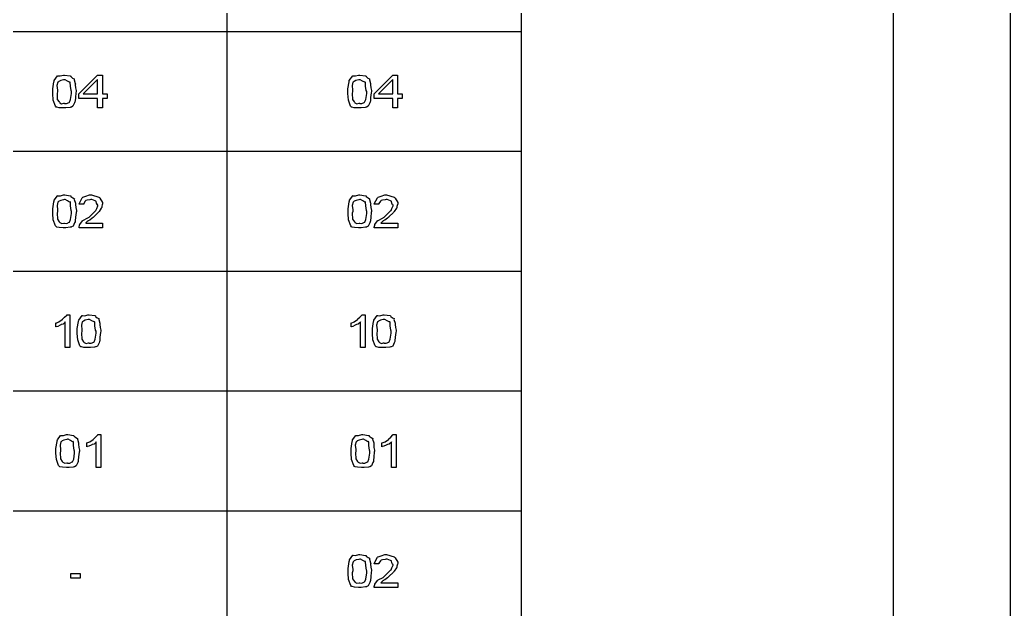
# Model space of a CAD drawing. Extents: x 0 to 23.4, y 0 to 16.5.
# Drawn here: x 21.06 to 23.177, y 11.622 to 12.881 of the extents above; entities that cross this region are included whole.
import ezdxf

# ---------------------------------------------------------------- set-up
doc = ezdxf.new("R2010")
doc.units = 0
doc.layers.get('0').update_dxf_attribs({"linetype": 'CONTINUOUS'})

msp = doc.modelspace()

# ---------------------------------------------------------------- linework, layer by layer
at = {"color": 0}
for points in [[(0.18755, 16.3479), (23.1772, 16.3479), (23.1772, 0.20622), (0.18755, 0.20622), (0.18755, 16.3479)], [(0.43766, 16.0978), (22.9271, 16.0978), (22.9271, 0.45627), (0.43766, 0.45627), (0.43766, 16.0978)], [(21.13, 12.7277), (21.13, 12.7332), (21.1324, 12.7482), (21.1328, 12.7498), (21.1331, 12.7513), (21.1401, 12.7611), (21.1411, 12.7613), (21.1411, 12.7612), (21.146, 12.7608), (21.1528, 12.7628), (21.1551, 12.7628), (21.1553, 12.7628), (21.1674, 12.761), (21.1686, 12.7606), (21.1689, 12.7594), (21.1726, 12.7563), (21.1761, 12.7548), (21.1762, 12.7541), (21.176, 12.7529), (21.1783, 12.745), (21.1786, 12.7439), (21.1783, 12.7421), (21.179, 12.7356), (21.1803, 12.7297), (21.1803, 12.7277), (21.1796, 12.725), (21.1785, 12.7151), (21.1779, 12.7072), (21.1775, 12.7055), (21.1767, 12.7031), (21.1732, 12.696), (21.17, 12.6943), (21.169, 12.694), (21.1672, 12.6936), (21.1582, 12.6925), (21.1551, 12.6925), (21.1522, 12.6925), (21.1436, 12.693), (21.1386, 12.6941), (21.1376, 12.6944), (21.1357, 12.6966), (21.131, 12.7094), (21.13, 12.7231), (21.13, 12.7277)], [(21.14, 12.7277), (21.1392, 12.7237), (21.1397, 12.7109), (21.1436, 12.7053), (21.1443, 12.7049), (21.1449, 12.7038), (21.149, 12.7016), (21.1536, 12.7025), (21.1551, 12.7025), (21.1551, 12.7022), (21.1596, 12.7018), (21.1651, 12.7045), (21.1658, 12.7049), (21.1658, 12.7049), (21.1681, 12.7103), (21.1701, 12.7234), (21.1701, 12.7277), (21.1692, 12.7296), (21.1678, 12.7394), (21.1676, 12.747), (21.1671, 12.7478), (21.1658, 12.7476), (21.1614, 12.7499), (21.1565, 12.7528), (21.155, 12.7528), (21.1531, 12.7524), (21.1472, 12.7511), (21.1432, 12.7492), (21.1421, 12.7485), (21.1407, 12.7475), (21.1389, 12.7404), (21.14, 12.7308), (21.14, 12.7277)], [(21.2261, 12.6925), (21.2261, 12.7127), (21.186, 12.7127), (21.186, 12.7227), (21.2261, 12.7628), (21.2364, 12.7628), (21.2364, 12.7227), (21.2462, 12.7227), (21.2462, 12.7127), (21.2364, 12.7127), (21.2364, 12.6925), (21.2261, 12.6925)], [(21.2261, 12.7227), (21.2261, 12.7535), (21.1953, 12.7227), (21.2261, 12.7227)], [(21.7611, 12.7277), (21.7611, 12.7332), (21.7635, 12.7482), (21.764, 12.7498), (21.7642, 12.7513), (21.7714, 12.7611), (21.7722, 12.7613), (21.7722, 12.7612), (21.7772, 12.7608), (21.784, 12.7628), (21.7864, 12.7628), (21.7865, 12.7628), (21.7986, 12.761), (21.7999, 12.7606), (21.8, 12.7594), (21.8039, 12.7563), (21.8074, 12.7548), (21.8074, 12.7541), (21.8071, 12.7529), (21.8094, 12.745), (21.8097, 12.7439), (21.8094, 12.7421), (21.8101, 12.7356), (21.8115, 12.7297), (21.8115, 12.7277), (21.8108, 12.725), (21.8097, 12.7151), (21.8092, 12.7072), (21.8087, 12.7055), (21.8078, 12.7031), (21.8044, 12.696), (21.8011, 12.6943), (21.8003, 12.694), (21.7983, 12.6936), (21.7893, 12.6925), (21.7864, 12.6925), (21.7835, 12.6925), (21.7749, 12.693), (21.7699, 12.6941), (21.7687, 12.6944), (21.7668, 12.6966), (21.7621, 12.7094), (21.7611, 12.7231), (21.7611, 12.7277)], [(21.7711, 12.7277), (21.7703, 12.7237), (21.771, 12.7109), (21.7747, 12.7053), (21.7756, 12.7049), (21.776, 12.7038), (21.7803, 12.7016), (21.7849, 12.7025), (21.7864, 12.7025), (21.7864, 12.7022), (21.7908, 12.7018), (21.7962, 12.7045), (21.7969, 12.7049), (21.7969, 12.7049), (21.7992, 12.7103), (21.8014, 12.7234), (21.8014, 12.7277), (21.8003, 12.7296), (21.799, 12.7394), (21.7988, 12.747), (21.7983, 12.7478), (21.7971, 12.7476), (21.7925, 12.7499), (21.7876, 12.7528), (21.7861, 12.7528), (21.7842, 12.7524), (21.7783, 12.7511), (21.7744, 12.7492), (21.7733, 12.7485), (21.7719, 12.7475), (21.7701, 12.7404), (21.7711, 12.7308), (21.7711, 12.7277)], [(21.8574, 12.6925), (21.8574, 12.7127), (21.8172, 12.7127), (21.8172, 12.7227), (21.8574, 12.7628), (21.8675, 12.7628), (21.8675, 12.7227), (21.8775, 12.7227), (21.8775, 12.7127), (21.8675, 12.7127), (21.8675, 12.6925), (21.8574, 12.6925)], [(21.8574, 12.7227), (21.8574, 12.7535), (21.8265, 12.7227), (21.8574, 12.7227)], [(21.1303, 12.4715), (21.1303, 12.4771), (21.1325, 12.492), (21.1331, 12.4937), (21.1332, 12.4952), (21.1404, 12.5049), (21.1413, 12.5052), (21.1413, 12.505), (21.1463, 12.5047), (21.1531, 12.5067), (21.1554, 12.5067), (21.1556, 12.5066), (21.1676, 12.5049), (21.1689, 12.5045), (21.169, 12.5033), (21.1729, 12.5002), (21.1764, 12.4986), (21.1764, 12.498), (21.1761, 12.4968), (21.1785, 12.4888), (21.1789, 12.4878), (21.1785, 12.486), (21.1792, 12.4795), (21.1806, 12.4735), (21.1806, 12.4715), (21.1799, 12.4689), (21.1788, 12.459), (21.1782, 12.4511), (21.1778, 12.4494), (21.1768, 12.4469), (21.1735, 12.4399), (21.1701, 12.4382), (21.1693, 12.4379), (21.1674, 12.4375), (21.1583, 12.4364), (21.1554, 12.4364), (21.1525, 12.4364), (21.1439, 12.4368), (21.1389, 12.438), (21.1378, 12.4383), (21.136, 12.4404), (21.1311, 12.4532), (21.1303, 12.467), (21.1303, 12.4715)], [(21.1401, 12.4715), (21.1393, 12.4676), (21.14, 12.4548), (21.1437, 12.4492), (21.1446, 12.4487), (21.145, 12.4476), (21.1493, 12.4454), (21.1539, 12.4463), (21.1554, 12.4463), (21.1554, 12.446), (21.1599, 12.4457), (21.1653, 12.4483), (21.166, 12.4487), (21.166, 12.4487), (21.1682, 12.4542), (21.1704, 12.4672), (21.1704, 12.4715), (21.1693, 12.4735), (21.1681, 12.4832), (21.1678, 12.4909), (21.1674, 12.4917), (21.1661, 12.4914), (21.1615, 12.4938), (21.1568, 12.4967), (21.1551, 12.4967), (21.1532, 12.4963), (21.1474, 12.495), (21.1435, 12.4931), (21.1424, 12.4923), (21.141, 12.4914), (21.1392, 12.4843), (21.1401, 12.4747), (21.1401, 12.4715)], [(21.2365, 12.4463), (21.2365, 12.4364), (21.1863, 12.4364), (21.1863, 12.438), (21.1872, 12.4424), (21.1875, 12.4429), (21.1878, 12.4432), (21.1935, 12.4512), (21.1942, 12.4518), (21.1943, 12.4523), (21.2051, 12.4578), (21.2064, 12.4583), (21.2078, 12.4594), (21.2213, 12.4729), (21.2219, 12.4737), (21.2221, 12.4737), (21.2242, 12.478), (21.2264, 12.4837), (21.2264, 12.4856), (21.2256, 12.4857), (21.2237, 12.489), (21.2229, 12.4929), (21.2222, 12.4934), (21.2208, 12.4939), (21.2139, 12.4967), (21.2115, 12.4967), (21.2096, 12.4964), (21.2039, 12.4954), (21.201, 12.4944), (21.2003, 12.4939), (21.1996, 12.4933), (21.1963, 12.4884), (21.1963, 12.4867), (21.1863, 12.4867), (21.1864, 12.4876), (21.1929, 12.5006), (21.194, 12.5015), (21.1944, 12.5016), (21.2008, 12.5042), (21.209, 12.5067), (21.2118, 12.5067), (21.2128, 12.5066), (21.2287, 12.502), (21.2299, 12.501), (21.2307, 12.4994), (21.2365, 12.4902), (21.2365, 12.4871), (21.2358, 12.4859), (21.2349, 12.4819), (21.2349, 12.4795), (21.2346, 12.4789), (21.2336, 12.4781), (21.229, 12.471), (21.2283, 12.4702), (21.2275, 12.469), (21.2176, 12.4599), (21.2164, 12.4587), (21.2147, 12.457), (21.2092, 12.4528), (21.2057, 12.4511), (21.2053, 12.4507), (21.2043, 12.4503), (21.2008, 12.4467), (21.2006, 12.4463), (21.2365, 12.4463)], [(21.7614, 12.4715), (21.7614, 12.4771), (21.7638, 12.492), (21.7643, 12.4937), (21.7644, 12.4952), (21.7715, 12.5049), (21.7725, 12.5052), (21.7725, 12.505), (21.7775, 12.5047), (21.7843, 12.5067), (21.7867, 12.5067), (21.7867, 12.5066), (21.7989, 12.5049), (21.8001, 12.5045), (21.8003, 12.5033), (21.8042, 12.5002), (21.8075, 12.4986), (21.8076, 12.498), (21.8074, 12.4968), (21.8097, 12.4888), (21.81, 12.4878), (21.8097, 12.486), (21.8104, 12.4795), (21.8118, 12.4735), (21.8118, 12.4715), (21.811, 12.4689), (21.81, 12.459), (21.8094, 12.4511), (21.809, 12.4494), (21.8081, 12.4469), (21.8047, 12.4399), (21.8014, 12.4382), (21.8006, 12.4379), (21.7986, 12.4375), (21.7896, 12.4364), (21.7867, 12.4364), (21.7838, 12.4364), (21.7751, 12.4368), (21.7701, 12.438), (21.769, 12.4383), (21.7671, 12.4404), (21.7624, 12.4532), (21.7614, 12.467), (21.7614, 12.4715)], [(21.7714, 12.4715), (21.7706, 12.4676), (21.7713, 12.4548), (21.775, 12.4492), (21.7758, 12.4487), (21.7763, 12.4476), (21.7806, 12.4454), (21.7851, 12.4463), (21.7867, 12.4463), (21.7867, 12.446), (21.7911, 12.4457), (21.7965, 12.4483), (21.7972, 12.4487), (21.7972, 12.4487), (21.7994, 12.4542), (21.8015, 12.4672), (21.8015, 12.4715), (21.8006, 12.4735), (21.7993, 12.4832), (21.799, 12.4909), (21.7986, 12.4917), (21.7974, 12.4914), (21.7928, 12.4938), (21.7879, 12.4967), (21.7864, 12.4967), (21.7844, 12.4963), (21.7786, 12.495), (21.7747, 12.4931), (21.7736, 12.4923), (21.7722, 12.4914), (21.7704, 12.4843), (21.7714, 12.4747), (21.7714, 12.4715)], [(21.8678, 12.4463), (21.8678, 12.4364), (21.8175, 12.4364), (21.8175, 12.438), (21.8185, 12.4424), (21.8187, 12.4429), (21.8189, 12.4432), (21.8247, 12.4512), (21.8254, 12.4518), (21.8256, 12.4523), (21.8364, 12.4578), (21.8376, 12.4583), (21.839, 12.4594), (21.8525, 12.4729), (21.8532, 12.4737), (21.8533, 12.4737), (21.8554, 12.478), (21.8576, 12.4837), (21.8576, 12.4856), (21.8568, 12.4857), (21.855, 12.489), (21.8542, 12.4929), (21.8535, 12.4934), (21.8521, 12.4939), (21.8451, 12.4967), (21.8428, 12.4967), (21.8408, 12.4964), (21.8351, 12.4954), (21.8322, 12.4944), (21.8315, 12.4939), (21.8308, 12.4933), (21.8274, 12.4884), (21.8274, 12.4867), (21.8175, 12.4867), (21.8176, 12.4876), (21.8242, 12.5006), (21.8253, 12.5015), (21.8257, 12.5016), (21.8321, 12.5042), (21.8403, 12.5067), (21.8431, 12.5067), (21.844, 12.5066), (21.86, 12.502), (21.8611, 12.501), (21.8619, 12.4994), (21.8678, 12.4902), (21.8678, 12.4871), (21.8671, 12.4859), (21.8661, 12.4819), (21.8661, 12.4795), (21.8658, 12.4789), (21.8649, 12.4781), (21.8603, 12.471), (21.8596, 12.4702), (21.8587, 12.469), (21.8489, 12.4599), (21.8476, 12.4587), (21.846, 12.457), (21.8404, 12.4528), (21.8369, 12.4511), (21.8365, 12.4507), (21.8356, 12.4503), (21.8321, 12.4467), (21.8318, 12.4463), (21.8678, 12.4463)], [(21.1667, 12.1803), (21.1568, 12.1803), (21.1568, 12.2352), (21.156, 12.2338), (21.1522, 12.2305), (21.1482, 12.2297), (21.1472, 12.2291), (21.1457, 12.2281), (21.1407, 12.2256), (21.1374, 12.225), (21.1365, 12.2248), (21.1365, 12.233), (21.1371, 12.2327), (21.1432, 12.2355), (21.1503, 12.2405), (21.1513, 12.2413), (21.1514, 12.2416), (21.1553, 12.2453), (21.16, 12.2498), (21.1604, 12.2506), (21.1667, 12.2506), (21.1667, 12.1803)], [(21.1825, 12.2154), (21.1825, 12.221), (21.1849, 12.2359), (21.1854, 12.2376), (21.1856, 12.2391), (21.1928, 12.2489), (21.1936, 12.2491), (21.1936, 12.249), (21.1986, 12.2486), (21.2054, 12.2506), (21.2078, 12.2506), (21.2078, 12.2505), (21.22, 12.2488), (21.2213, 12.2484), (21.2214, 12.2472), (21.2253, 12.2441), (21.2286, 12.2426), (21.2287, 12.2419), (21.2285, 12.2407), (21.2308, 12.2328), (21.2311, 12.2317), (21.2308, 12.2299), (21.2315, 12.2234), (21.2329, 12.2174), (21.2329, 12.2154), (21.2321, 12.2128), (21.2311, 12.2029), (21.2306, 12.195), (21.2301, 12.1933), (21.2292, 12.1909), (21.2258, 12.1838), (21.2225, 12.1821), (21.2217, 12.1818), (21.2197, 12.1814), (21.2107, 12.1803), (21.2078, 12.1803), (21.2049, 12.1803), (21.1963, 12.1808), (21.1913, 12.1819), (21.1901, 12.1822), (21.1882, 12.1843), (21.1835, 12.1972), (21.1825, 12.2109), (21.1825, 12.2154)], [(21.1925, 12.2154), (21.1917, 12.2115), (21.1924, 12.1987), (21.1961, 12.1931), (21.1969, 12.1927), (21.1974, 12.1916), (21.2017, 12.1893), (21.2062, 12.1903), (21.2078, 12.1903), (21.2078, 12.1899), (21.2122, 12.1896), (21.2176, 12.1923), (21.2183, 12.1927), (21.2183, 12.1927), (21.2206, 12.1981), (21.2228, 12.2112), (21.2228, 12.2154), (21.2217, 12.2174), (21.2204, 12.2272), (21.2201, 12.2348), (21.2197, 12.2356), (21.2185, 12.2353), (21.2139, 12.2377), (21.209, 12.2406), (21.2075, 12.2406), (21.2056, 12.2402), (21.1997, 12.2389), (21.1958, 12.237), (21.1947, 12.2363), (21.1933, 12.2353), (21.1915, 12.2282), (21.1925, 12.2186), (21.1925, 12.2154)], [(21.7979, 12.1803), (21.7879, 12.1803), (21.7879, 12.2352), (21.7872, 12.2338), (21.7833, 12.2305), (21.7793, 12.2297), (21.7783, 12.2291), (21.7769, 12.2281), (21.7719, 12.2256), (21.7685, 12.225), (21.7678, 12.2248), (21.7678, 12.233), (21.7683, 12.2327), (21.7743, 12.2355), (21.7814, 12.2405), (21.7825, 12.2413), (21.7826, 12.2416), (21.7865, 12.2453), (21.7911, 12.2498), (21.7917, 12.2506), (21.7979, 12.2506), (21.7979, 12.1803)], [(21.8137, 12.2154), (21.8137, 12.221), (21.8161, 12.2359), (21.8165, 12.2376), (21.8168, 12.2391), (21.8239, 12.2489), (21.8249, 12.2491), (21.8249, 12.249), (21.8297, 12.2486), (21.8365, 12.2506), (21.8389, 12.2506), (21.839, 12.2505), (21.8513, 12.2488), (21.8524, 12.2484), (21.8526, 12.2472), (21.8564, 12.2441), (21.8599, 12.2426), (21.86, 12.2419), (21.8597, 12.2407), (21.8621, 12.2328), (21.8624, 12.2317), (21.8621, 12.2299), (21.8628, 12.2234), (21.864, 12.2174), (21.864, 12.2154), (21.8633, 12.2128), (21.8622, 12.2029), (21.8617, 12.195), (21.8613, 12.1933), (21.8604, 12.1909), (21.8569, 12.1838), (21.8537, 12.1821), (21.8528, 12.1818), (21.851, 12.1814), (21.8419, 12.1803), (21.8389, 12.1803), (21.8361, 12.1803), (21.8274, 12.1808), (21.8224, 12.1819), (21.8214, 12.1822), (21.8194, 12.1843), (21.8147, 12.1972), (21.8137, 12.2109), (21.8137, 12.2154)], [(21.8238, 12.2154), (21.8229, 12.2115), (21.8235, 12.1987), (21.8274, 12.1931), (21.8281, 12.1927), (21.8286, 12.1916), (21.8328, 12.1893), (21.8374, 12.1903), (21.8389, 12.1903), (21.8389, 12.1899), (21.8433, 12.1896), (21.8489, 12.1923), (21.8496, 12.1927), (21.8496, 12.1927), (21.8518, 12.1981), (21.8539, 12.2112), (21.8539, 12.2154), (21.8529, 12.2174), (21.8515, 12.2272), (21.8514, 12.2348), (21.8508, 12.2356), (21.8496, 12.2353), (21.8451, 12.2377), (21.8403, 12.2406), (21.8388, 12.2406), (21.8368, 12.2402), (21.831, 12.2389), (21.8269, 12.237), (21.8258, 12.2363), (21.8244, 12.2353), (21.8226, 12.2282), (21.8238, 12.2186), (21.8238, 12.2154)], [(21.1368, 11.9593), (21.1368, 11.9648), (21.1392, 11.9798), (21.1396, 11.9814), (21.1399, 11.983), (21.1469, 11.9927), (21.1479, 11.9929), (21.1479, 11.9928), (21.1528, 11.9925), (21.1597, 11.9945), (21.1619, 11.9945), (21.1621, 11.9944), (21.1743, 11.9927), (21.1754, 11.9923), (21.1757, 11.9911), (21.1796, 11.988), (21.1829, 11.9864), (21.1831, 11.9858), (21.1828, 11.9846), (21.1851, 11.9766), (21.1854, 11.9756), (21.1851, 11.9738), (21.1858, 11.9673), (21.1872, 11.9613), (21.1872, 11.9593), (21.1864, 11.9567), (21.1853, 11.9468), (21.1847, 11.9389), (21.1843, 11.9372), (21.1835, 11.9347), (21.18, 11.9277), (21.1768, 11.9259), (21.1758, 11.9257), (21.174, 11.9253), (21.165, 11.9242), (21.1619, 11.9242), (21.1592, 11.9242), (21.1506, 11.9246), (21.1454, 11.9258), (21.1444, 11.9261), (21.1425, 11.9282), (21.1378, 11.941), (21.1368, 11.9548), (21.1368, 11.9593)], [(21.2329, 11.9242), (21.2229, 11.9242), (21.2229, 11.9791), (21.2222, 11.9777), (21.2185, 11.9744), (21.2144, 11.9735), (21.2135, 11.973), (21.2119, 11.9719), (21.2069, 11.9695), (21.2036, 11.9689), (21.2028, 11.9686), (21.2028, 11.9769), (21.2033, 11.9766), (21.2094, 11.9793), (21.2165, 11.9844), (21.2175, 11.9851), (21.2176, 11.9855), (21.2215, 11.9892), (21.2263, 11.9937), (21.2267, 11.9945), (21.2329, 11.9945), (21.2329, 11.9242)], [(21.7681, 11.9593), (21.7681, 11.9648), (21.7703, 11.9798), (21.7708, 11.9814), (21.7711, 11.983), (21.7782, 11.9927), (21.779, 11.9929), (21.779, 11.9928), (21.784, 11.9925), (21.7908, 11.9945), (21.7932, 11.9945), (21.7933, 11.9944), (21.8054, 11.9927), (21.8067, 11.9923), (21.8068, 11.9911), (21.8107, 11.988), (21.8142, 11.9864), (21.8143, 11.9858), (21.814, 11.9846), (21.8163, 11.9766), (21.8167, 11.9756), (21.8163, 11.9738), (21.8169, 11.9673), (21.8183, 11.9613), (21.8183, 11.9593), (21.8176, 11.9567), (21.8165, 11.9468), (21.816, 11.9389), (21.8156, 11.9372), (21.8147, 11.9347), (21.8113, 11.9277), (21.8081, 11.9259), (21.8071, 11.9257), (21.8053, 11.9253), (21.7961, 11.9242), (21.7932, 11.9242), (21.7903, 11.9242), (21.7817, 11.9246), (21.7767, 11.9258), (21.7756, 11.9261), (21.7737, 11.9282), (21.7689, 11.941), (21.7681, 11.9548), (21.7681, 11.9593)], [(21.8642, 11.9242), (21.8542, 11.9242), (21.8542, 11.9791), (21.8535, 11.9777), (21.8496, 11.9744), (21.8456, 11.9735), (21.8446, 11.973), (21.8432, 11.9719), (21.8382, 11.9695), (21.8347, 11.9689), (21.834, 11.9686), (21.834, 11.9769), (21.8346, 11.9766), (21.8406, 11.9793), (21.8476, 11.9844), (21.8487, 11.9851), (21.8489, 11.9855), (21.8528, 11.9892), (21.8574, 11.9937), (21.8579, 11.9945), (21.8642, 11.9945), (21.8642, 11.9242)], [(21.1468, 11.9593), (21.146, 11.9553), (21.1465, 11.9426), (21.1504, 11.937), (21.1511, 11.9365), (21.1517, 11.9354), (21.156, 11.9332), (21.1604, 11.9341), (21.1619, 11.9341), (21.1619, 11.9338), (21.1664, 11.9335), (21.1719, 11.9361), (21.1726, 11.9365), (21.1726, 11.9365), (21.1749, 11.942), (21.1769, 11.955), (21.1769, 11.9593), (21.176, 11.9613), (21.1746, 11.971), (21.1744, 11.9787), (21.1739, 11.9795), (21.1726, 11.9792), (21.1682, 11.9816), (21.1633, 11.9845), (21.1618, 11.9845), (21.1599, 11.9841), (21.154, 11.9828), (21.15, 11.9809), (21.149, 11.9801), (21.1476, 11.9792), (21.1458, 11.9721), (21.1468, 11.9625), (21.1468, 11.9593)], [(21.7781, 11.9593), (21.7771, 11.9553), (21.7778, 11.9426), (21.7815, 11.937), (21.7824, 11.9365), (21.7828, 11.9354), (21.7871, 11.9332), (21.7917, 11.9341), (21.7932, 11.9341), (21.7932, 11.9338), (21.7976, 11.9335), (21.8031, 11.9361), (21.8039, 11.9365), (21.8039, 11.9365), (21.8061, 11.942), (21.8082, 11.955), (21.8082, 11.9593), (21.8071, 11.9613), (21.8058, 11.971), (21.8056, 11.9787), (21.8051, 11.9795), (21.8039, 11.9792), (21.7993, 11.9816), (21.7946, 11.9845), (21.7929, 11.9845), (21.791, 11.9841), (21.7853, 11.9828), (21.7813, 11.9809), (21.7801, 11.9801), (21.7787, 11.9792), (21.7769, 11.9721), (21.7781, 11.9625), (21.7781, 11.9593)], [(21.7614, 11.7032), (21.7614, 11.7087), (21.7638, 11.7237), (21.7643, 11.7253), (21.7644, 11.7268), (21.7715, 11.7366), (21.7725, 11.7368), (21.7725, 11.7367), (21.7775, 11.7363), (21.7843, 11.7383), (21.7867, 11.7383), (21.7867, 11.7383), (21.7989, 11.7365), (21.8001, 11.7362), (21.8003, 11.735), (21.8042, 11.7319), (21.8075, 11.7303), (21.8076, 11.7297), (21.8074, 11.7285), (21.8097, 11.7205), (21.81, 11.7195), (21.8097, 11.7177), (21.8104, 11.7112), (21.8118, 11.7052), (21.8118, 11.7032), (21.811, 11.7006), (21.81, 11.6907), (21.8094, 11.6827), (21.809, 11.681), (21.8081, 11.6786), (21.8047, 11.6716), (21.8014, 11.6698), (21.8006, 11.6695), (21.7986, 11.6692), (21.7896, 11.668), (21.7867, 11.668), (21.7838, 11.668), (21.7751, 11.6685), (21.7701, 11.6697), (21.769, 11.67), (21.7671, 11.6721), (21.7624, 11.6849), (21.7614, 11.6986), (21.7614, 11.7032)], [(21.8678, 11.678), (21.8678, 11.668), (21.8175, 11.668), (21.8175, 11.6697), (21.8185, 11.674), (21.8187, 11.6745), (21.8189, 11.6749), (21.8247, 11.6828), (21.8254, 11.6834), (21.8256, 11.684), (21.8364, 11.6895), (21.8376, 11.6899), (21.839, 11.6911), (21.8525, 11.7046), (21.8532, 11.7053), (21.8533, 11.7054), (21.8554, 11.7096), (21.8576, 11.7154), (21.8576, 11.7173), (21.8568, 11.7174), (21.855, 11.7207), (21.8542, 11.7246), (21.8535, 11.7251), (21.8521, 11.7255), (21.8451, 11.7283), (21.8428, 11.7283), (21.8408, 11.728), (21.8351, 11.7271), (21.8322, 11.726), (21.8315, 11.7255), (21.8308, 11.7249), (21.8274, 11.7201), (21.8274, 11.7184), (21.8175, 11.7184), (21.8176, 11.7192), (21.8242, 11.7323), (21.8253, 11.7331), (21.8257, 11.7332), (21.8321, 11.7358), (21.8403, 11.7383), (21.8431, 11.7383), (21.844, 11.7383), (21.86, 11.7337), (21.8611, 11.7327), (21.8619, 11.7311), (21.8678, 11.7219), (21.8678, 11.7188), (21.8671, 11.7176), (21.8661, 11.7135), (21.8661, 11.7112), (21.8658, 11.7106), (21.8649, 11.7098), (21.8603, 11.7026), (21.8596, 11.7019), (21.8587, 11.7007), (21.8489, 11.6916), (21.8476, 11.6904), (21.846, 11.6887), (21.8404, 11.6844), (21.8369, 11.6827), (21.8365, 11.6823), (21.8356, 11.682), (21.8321, 11.6784), (21.8318, 11.678), (21.8678, 11.678)], [(21.7714, 11.7032), (21.7706, 11.6992), (21.7713, 11.6865), (21.775, 11.6808), (21.7758, 11.6804), (21.7763, 11.6793), (21.7806, 11.6771), (21.7851, 11.678), (21.7867, 11.678), (21.7867, 11.6777), (21.7911, 11.6774), (21.7965, 11.68), (21.7972, 11.6804), (21.7972, 11.6804), (21.7994, 11.6859), (21.8015, 11.6989), (21.8015, 11.7032), (21.8006, 11.7051), (21.7993, 11.7149), (21.799, 11.7225), (21.7986, 11.7234), (21.7974, 11.7231), (21.7928, 11.7254), (21.7879, 11.7283), (21.7864, 11.7283), (21.7844, 11.728), (21.7786, 11.7267), (21.7747, 11.7248), (21.7736, 11.724), (21.7722, 11.723), (21.7704, 11.7159), (21.7714, 11.7064), (21.7714, 11.7032)], [(21.1689, 11.6878), (21.1689, 11.6977), (21.189, 11.6977), (21.189, 11.6878), (21.1689, 11.6878)]]:
    msp.add_lwpolyline(points, close=True, dxfattribs=at)
for points in [[(21.5022, 14.09), (21.5022, 8.75831)], [(22.1315, 14.09), (22.1315, 8.75831)], [(19.2335, 12.8561), (22.1315, 12.8561)], [(19.2335, 12.6), (22.1315, 12.6)], [(19.2335, 12.3439), (22.1315, 12.3439)], [(19.2335, 12.0878), (22.1315, 12.0878)], [(19.2335, 11.8317), (22.1315, 11.8317)]]:
    msp.add_lwpolyline(points, dxfattribs=at)

doc.saveas('drawing.dxf')
